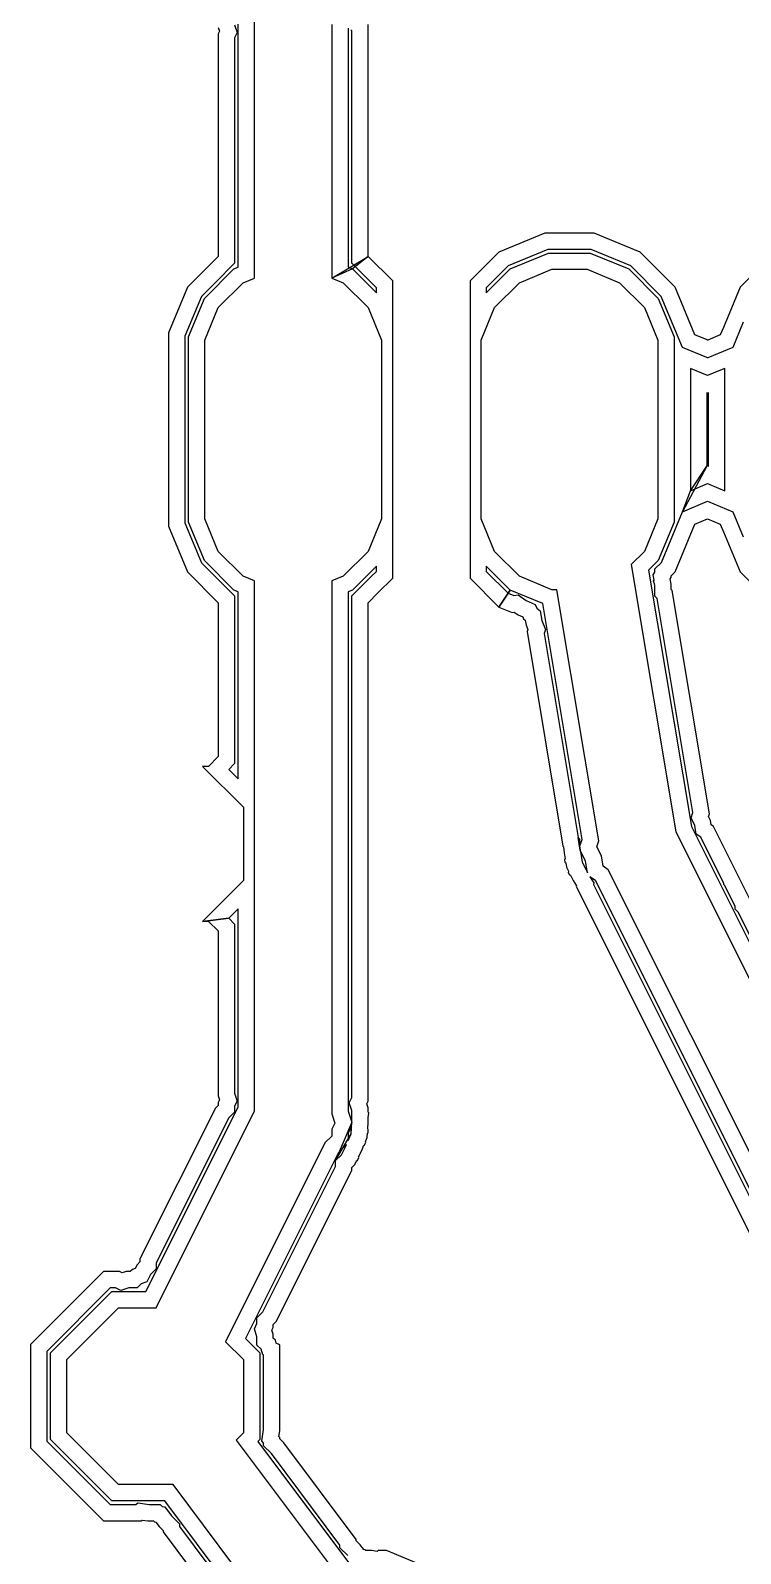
# Model space of a CAD drawing. Extents: x -122 to 0, y 0 to 97.
# Drawn here: x -77.98 to -71.45, y 25.22 to 39.23 of the extents above; entities that cross this region are included whole.
import ezdxf

# ---------------------------------------------------------------- set-up
doc = ezdxf.new("R2010")
doc.units = 0
doc.layers.add('milling', color=1, linetype='CONTINUOUS')

msp = doc.modelspace()

# ---------------------------------------------------------------- linework, layer by layer
at = {"layer": 'milling'}
for p, q in [((-76.2537, 39.2582), (-76.2416, 39.2218)), ((-76.2416, 39.2218), (-76.2537, 39.1976)), ((-76.1037, 39.2827), (-76.0796, 39.2103)), ((-76.0705, 37.053), (-76.0705, 39.288)), ((-75.9205, 36.9528), (-75.9205, 39.3123)), ((-75.2094, 39.286), (-75.2094, 36.9528)), ((-75.0594, 39.2506), (-75.0594, 37.053)), ((-75.0261, 39.2277), (-75.0342, 39.237)), ((-75.0261, 37.3405), (-75.0261, 39.2277)), ((-74.8761, 37.2784), (-74.8761, 39.2837)), ((-76.2537, 39.1976), (-76.2537, 37.1521)), ((-76.0796, 39.2103), (-76.1037, 39.1621)), ((-76.1037, 39.1621), (-76.1037, 37.09)), ((-75.0261, 37.09), (-75.0261, 37.3405)), ((-74.8761, 37.1521), (-74.8761, 37.2784)), ((-73.2528, 37.3663), (-73.674, 37.1919)), ((-72.797, 37.3663), (-73.2528, 37.3663)), ((-72.3758, 37.1919), (-72.797, 37.3663)), ((-76.2537, 37.1521), (-76.3429, 37.0629)), ((-75.2094, 36.9528), (-74.8761, 37.1521)), ((-74.8761, 37.1521), (-75.0196, 37.0365)), ((-74.6505, 36.9265), (-74.8761, 37.1521)), ((-73.674, 37.1919), (-73.9394, 36.9264)), ((-73.2229, 37.2163), (-73.5891, 37.0647)), ((-73.5703, 37.0365), (-73.2165, 37.1831)), ((-72.8269, 37.2163), (-73.2229, 37.2163)), ((-73.2165, 37.1831), (-72.8334, 37.1831)), ((-72.8334, 37.1831), (-72.4796, 37.0365)), ((-72.4607, 37.0647), (-72.8269, 37.2163)), ((-72.0533, 36.8694), (-72.3758, 37.1919)), ((-71.134, 37.1919), (-71.4565, 36.8694)), ((-76.3429, 37.0629), (-76.5365, 36.8694)), ((-76.3811, 36.7657), (-76.1103, 37.0365)), ((-76.1037, 37.09), (-76.2808, 36.9129)), ((-76.1103, 37.0365), (-76.0705, 37.053)), ((-75.0196, 37.0365), (-75.2094, 36.9528)), ((-75.0594, 37.053), (-75.0196, 37.0365)), ((-74.8005, 36.8644), (-75.0261, 37.09)), ((-75.0196, 37.0365), (-74.8005, 36.8173)), ((-73.5891, 37.0647), (-73.7894, 36.8643)), ((-73.7894, 36.8173), (-73.5703, 37.0365)), ((-73.4854, 36.9094), (-73.1867, 37.0331)), ((-73.1867, 37.0331), (-72.8632, 37.0331)), ((-72.8632, 37.0331), (-72.5645, 36.9094)), ((-72.4796, 37.0365), (-72.2088, 36.7657)), ((-72.1806, 36.7845), (-72.4607, 37.0647)), ((-76.5365, 36.8694), (-76.7109, 36.4482)), ((-76.2808, 36.9129), (-76.4093, 36.7845)), ((-76.254, 36.6808), (-76.0254, 36.9094)), ((-76.0254, 36.9094), (-75.9205, 36.9528)), ((-75.2094, 36.9528), (-75.1045, 36.9094)), ((-75.1045, 36.9094), (-74.8759, 36.6808)), ((-74.8005, 36.8173), (-74.8005, 36.8644)), ((-74.6505, 34.1933), (-74.6505, 36.9265)), ((-73.9394, 36.9264), (-73.9394, 34.1934)), ((-73.7894, 36.8643), (-73.7894, 36.8173)), ((-73.714, 36.6808), (-73.4854, 36.9094)), ((-72.5645, 36.9094), (-72.3359, 36.6808)), ((-71.8715, 36.4302), (-72.0533, 36.8694)), ((-71.4565, 36.8694), (-71.6101, 36.4984)), ((-76.4093, 36.7845), (-76.5609, 36.4183)), ((-76.5277, 36.4119), (-76.3811, 36.7657)), ((-72.2088, 36.7657), (-72.0622, 36.4119)), ((-71.9863, 36.3154), (-72.1806, 36.7845)), ((-76.3777, 36.3821), (-76.254, 36.6808)), ((-74.8759, 36.6808), (-74.7522, 36.3821)), ((-73.8377, 36.3821), (-73.714, 36.6808)), ((-72.3359, 36.6808), (-72.2122, 36.3821)), ((-76.7109, 36.4482), (-76.7109, 34.6716)), ((-76.5609, 36.4183), (-76.5609, 34.7015)), ((-71.758, 36.3833), (-71.8715, 36.4302)), ((-71.6382, 36.4302), (-71.7536, 36.3826)), ((-71.6101, 36.4984), (-71.6382, 36.4302)), ((-71.4276, 36.5469), (-71.5234, 36.3154)), ((-76.5277, 34.708), (-76.5277, 36.4119)), ((-76.3777, 34.7378), (-76.3777, 36.3821)), ((-74.7522, 36.3821), (-74.7522, 34.7378)), ((-73.8377, 34.7378), (-73.8377, 36.3821)), ((-72.2122, 36.3821), (-72.2122, 34.7378)), ((-72.0622, 36.4119), (-72.0622, 34.708)), ((-71.7611, 36.2222), (-71.9863, 36.3154)), ((-71.7548, 36.382), (-71.758, 36.3833)), ((-71.7536, 36.3826), (-71.7548, 36.382)), ((-71.5234, 36.3154), (-71.7523, 36.2207)), ((-71.7548, 36.2196), (-71.7611, 36.2222)), ((-71.7523, 36.2207), (-71.7548, 36.2196)), ((-71.7549, 36.0572), (-71.9122, 36.1224)), ((-71.9122, 36.1224), (-71.9122, 34.9974)), ((-71.7548, 36.0573), (-71.7549, 36.0572)), ((-71.7547, 36.0572), (-71.7548, 36.0573)), ((-71.6507, 36.1004), (-71.7547, 36.0572)), ((-71.5977, 36.1223), (-71.6507, 36.1004)), ((-71.5977, 34.9975), (-71.5977, 36.1223)), ((-71.7549, 35.8949), (-71.7622, 35.898)), ((-71.7622, 35.898), (-71.7622, 35.2218)), ((-71.7548, 35.895), (-71.7549, 35.8949)), ((-71.7547, 35.8949), (-71.7548, 35.895)), ((-71.7477, 35.8979), (-71.7547, 35.8949)), ((-71.7477, 35.2219), (-71.7477, 35.8979)), ((-71.7622, 35.2218), (-71.9863, 34.8044)), ((-71.9122, 34.9974), (-71.7622, 35.2218)), ((-71.7622, 35.2218), (-71.7549, 35.2249)), ((-71.7622, 35.2218), (-71.7622, 35.2218)), ((-71.7549, 35.2249), (-71.7548, 35.2249)), ((-71.7548, 35.2249), (-71.7547, 35.2249)), ((-71.7547, 35.2249), (-71.7477, 35.2219)), ((-71.9122, 34.9974), (-71.7549, 35.0626)), ((-71.7549, 35.0626), (-71.7548, 35.0626)), ((-71.7548, 35.0626), (-71.7547, 35.0626)), ((-71.7547, 35.0626), (-71.6561, 35.0217)), ((-71.6561, 35.0217), (-71.5977, 34.9975)), ((-71.9863, 34.8044), (-71.9122, 34.9974)), ((-71.9863, 34.8044), (-71.7549, 34.9002)), ((-71.7549, 34.9002), (-71.5234, 34.8044)), ((-76.254, 34.4391), (-76.3777, 34.7378)), ((-74.7522, 34.7378), (-74.8759, 34.4391)), ((-73.714, 34.4391), (-73.8377, 34.7378)), ((-72.2122, 34.7378), (-72.3359, 34.4391)), ((-72.1803, 34.3359), (-71.9863, 34.8044)), ((-71.8715, 34.6896), (-71.7549, 34.7378)), ((-71.7549, 34.7378), (-71.6382, 34.6896)), ((-71.5234, 34.8044), (-71.4276, 34.5729)), ((-76.7109, 34.6716), (-76.5365, 34.2504)), ((-76.5609, 34.7015), (-76.4093, 34.3353)), ((-76.3811, 34.3542), (-76.5277, 34.708)), ((-72.0622, 34.708), (-72.2088, 34.3542)), ((-72.0529, 34.2514), (-71.8715, 34.6896)), ((-71.6382, 34.6896), (-71.6085, 34.6177)), ((-71.6085, 34.6177), (-71.4565, 34.2504)), ((-76.4093, 34.3353), (-76.1037, 34.0298)), ((-76.1103, 34.0834), (-76.3811, 34.3542)), ((-76.0254, 34.2105), (-76.254, 34.4391)), ((-74.8759, 34.4391), (-75.1045, 34.2105)), ((-73.4854, 34.2105), (-73.714, 34.4391)), ((-72.3359, 34.4391), (-72.4574, 34.3176)), ((-72.4574, 34.3176), (-72.048, 31.861)), ((-72.2088, 34.3542), (-72.2969, 34.2662)), ((-72.2392, 34.2775), (-72.1803, 34.3359)), ((-76.5365, 34.2504), (-76.2537, 33.9677)), ((-75.9205, 34.1671), (-76.0254, 34.2105)), ((-75.1045, 34.2105), (-75.2094, 34.1671)), ((-75.0261, 34.0298), (-74.849, 34.2069)), ((-74.8005, 34.3026), (-75.0196, 34.0834)), ((-74.849, 34.2069), (-74.8005, 34.2554)), ((-74.8005, 34.2554), (-74.8005, 34.3026)), ((-74.7869, 34.0569), (-74.6505, 34.1933)), ((-73.9394, 34.1934), (-73.6739, 33.9279)), ((-73.5703, 34.0834), (-73.7894, 34.3026)), ((-73.7894, 34.3026), (-73.7894, 34.2555)), ((-73.7894, 34.2555), (-73.5891, 34.0551)), ((-73.1867, 34.0868), (-73.4854, 34.2105)), ((-72.2969, 34.2662), (-71.9039, 31.9081)), ((-72.2562, 34.2249), (-72.2393, 34.2485)), ((-72.2476, 34.1734), (-72.2562, 34.2249)), ((-72.2393, 34.2485), (-72.2392, 34.2775)), ((-72.098, 34.1883), (-72.0895, 34.2001)), ((-72.0897, 34.1387), (-72.098, 34.1883)), ((-72.0895, 34.2148), (-72.0539, 34.2501)), ((-72.0895, 34.2001), (-72.0895, 34.2148)), ((-72.0539, 34.2501), (-72.0529, 34.2514)), ((-71.4565, 34.2504), (-71.1737, 33.9677)), ((-76.0705, 34.0669), (-76.1103, 34.0834)), ((-76.0705, 32.3469), (-76.0705, 34.0669)), ((-75.9205, 29.2938), (-75.9205, 34.1671)), ((-75.2094, 34.1671), (-75.2094, 29.2676)), ((-75.0196, 34.0834), (-75.0594, 34.0669)), ((-75.0594, 34.0669), (-75.0594, 29.292)), ((-74.8761, 33.9677), (-74.7869, 34.0569)), ((-73.6739, 33.9279), (-73.5703, 34.0834)), ((-73.5703, 34.0834), (-73.6739, 33.9279)), ((-73.5891, 34.0551), (-73.5355, 34.0329)), ((-73.2706, 33.9593), (-73.5703, 34.0834)), ((-73.5355, 34.0329), (-73.4973, 34.0393)), ((-73.4973, 34.0393), (-73.4234, 33.9864)), ((-73.1399, 34.0868), (-73.1867, 34.0868)), ((-72.7552, 31.7785), (-73.1399, 34.0868)), ((-72.2515, 34.1641), (-72.2476, 34.1734)), ((-72.2424, 34.1421), (-72.2515, 34.1641)), ((-72.2398, 34.1265), (-72.2424, 34.1421)), ((-72.2402, 34.0269), (-72.2398, 34.1265)), ((-72.0899, 34.0885), (-72.0897, 34.1387)), ((-72.0796, 34.0782), (-72.0899, 34.0885)), ((-71.7375, 32.025), (-72.0796, 34.0782)), ((-76.2537, 33.9677), (-76.2537, 33.8414)), ((-76.1037, 34.0298), (-76.1037, 33.7793)), ((-75.0261, 29.4178), (-75.0261, 34.0298)), ((-74.8761, 29.3823), (-74.8761, 33.9677)), ((-73.6739, 33.9279), (-73.5532, 33.8779)), ((-73.4234, 33.9864), (-73.3397, 33.9518)), ((-73.3397, 33.9518), (-73.325, 33.9161)), ((-73.325, 33.9161), (-73.2935, 33.8937)), ((-72.9092, 31.7907), (-73.2706, 33.9593)), ((-72.2198, 34.0064), (-72.2402, 34.0269)), ((-71.8915, 32.0372), (-72.2198, 34.0064)), ((-76.2537, 33.8414), (-76.2537, 32.6779)), ((-76.1037, 33.7793), (-76.1037, 32.7399)), ((-73.5532, 33.8779), (-73.5339, 33.8811)), ((-73.5339, 33.8811), (-73.4965, 33.8544)), ((-73.4965, 33.8544), (-73.4545, 33.837)), ((-73.4545, 33.837), (-73.4472, 33.8191)), ((-73.4472, 33.8191), (-73.4312, 33.8078)), ((-73.4312, 33.8078), (-73.4237, 33.7624)), ((-73.4237, 33.7624), (-73.4063, 33.7204)), ((-73.2935, 33.8937), (-73.2786, 33.8042)), ((-73.2786, 33.8042), (-73.2439, 33.7204)), ((-73.4063, 33.7204), (-73.4137, 33.7026)), ((-73.4137, 33.7026), (-73.0848, 31.7289)), ((-73.2439, 33.7204), (-73.2587, 33.6848)), ((-73.2587, 33.6848), (-72.9457, 31.807)), ((-76.2537, 32.6779), (-76.2536, 32.6778)), ((-76.2536, 32.6778), (-76.2537, 32.6153)), ((-76.1037, 32.7399), (-76.1036, 32.7398)), ((-76.1036, 32.7398), (-76.1037, 32.6158)), ((-76.2537, 32.5517), (-76.3429, 32.4625)), ((-76.2537, 32.6153), (-76.2537, 32.5517)), ((-76.1037, 32.6158), (-76.1037, 32.4896)), ((-76.3431, 32.4624), (-76.3982, 32.4625)), ((-76.3982, 32.4625), (-76.0222, 32.0866)), ((-76.343, 32.4625), (-76.3431, 32.4624)), ((-76.3429, 32.4625), (-76.343, 32.4625)), ((-76.1038, 32.4893), (-76.1585, 32.4349)), ((-76.1585, 32.4349), (-76.0705, 32.3469)), ((-76.1037, 32.4896), (-76.1038, 32.4895)), ((-76.1038, 32.4895), (-76.1038, 32.4893)), ((-76.0222, 32.0866), (-76.0222, 31.4133)), ((-71.9074, 31.9896), (-71.8915, 32.0372)), ((-71.8717, 31.9182), (-71.9074, 31.9896)), ((-71.7454, 32.0011), (-71.7375, 32.025)), ((-71.7275, 31.9654), (-71.7454, 32.0011)), ((-71.7209, 31.9255), (-71.7275, 31.9654)), ((-72.9457, 31.807), (-72.9259, 31.6914)), ((-72.9259, 31.6914), (-72.9457, 31.807)), ((-72.9457, 31.807), (-72.9333, 31.7963)), ((-72.9333, 31.7963), (-72.9288, 31.7321)), ((-72.048, 31.861), (-66.7093, 21.1835)), ((-71.9039, 31.9081), (-66.6165, 21.3335)), ((-71.8586, 31.8396), (-71.8717, 31.9182)), ((-71.8178, 31.8105), (-71.8586, 31.8396)), ((-71.6053, 31.3855), (-71.8178, 31.8105)), ((-71.7002, 31.9108), (-71.7209, 31.9255)), ((-71.3504, 31.2111), (-71.7002, 31.9108)), ((-73.0848, 31.7289), (-73.0786, 31.7236)), ((-73.0786, 31.7236), (-73.0747, 31.6682)), ((-73.0747, 31.6682), (-73.0654, 31.6126)), ((-72.9288, 31.7321), (-72.9092, 31.7907)), ((-72.9259, 31.6914), (-72.9255, 31.6855)), ((-72.8761, 31.5918), (-72.9259, 31.6914)), ((-72.9255, 31.6855), (-72.9212, 31.6601)), ((-72.9212, 31.6601), (-72.921, 31.66)), ((-72.921, 31.66), (-72.9081, 31.5817)), ((-72.7738, 31.7226), (-72.7552, 31.7785)), ((-72.7319, 31.639), (-72.7738, 31.7226)), ((-73.0654, 31.6126), (-73.0702, 31.6059)), ((-73.0702, 31.6059), (-73.0685, 31.5811)), ((-73.0685, 31.5811), (-73.0588, 31.5742)), ((-73.0588, 31.5742), (-73.0523, 31.5346)), ((-73.0523, 31.5346), (-73.0344, 31.499)), ((-72.9081, 31.5817), (-72.8724, 31.5107)), ((-72.8577, 31.4819), (-72.8761, 31.5918)), ((-72.7165, 31.5462), (-72.7319, 31.639)), ((-72.6684, 31.5119), (-72.7165, 31.5462)), ((-76.0222, 31.4133), (-76.3983, 31.0373)), ((-73.0344, 31.499), (-73.0382, 31.4876)), ((-73.0382, 31.4876), (-73.0241, 31.465)), ((-73.0241, 31.465), (-73.0162, 31.4624)), ((-73.0162, 31.4624), (-72.9914, 31.4127)), ((-72.9914, 31.4127), (-72.9616, 31.3651)), ((-72.8724, 31.5107), (-72.8725, 31.5104)), ((-72.8725, 31.5104), (-72.8603, 31.4859)), ((-72.8603, 31.4859), (-72.8577, 31.4819)), ((-72.786, 31.4117), (-72.8364, 31.4476)), ((-72.8364, 31.4476), (-72.8015, 31.3919)), ((-72.8015, 31.3919), (-72.8052, 31.3758)), ((-72.8052, 31.3758), (-67.6893, 21.1438)), ((-67.5295, 20.8987), (-72.786, 31.4117)), ((-67.347, 20.8691), (-72.6684, 31.5119)), ((-71.6047, 31.3768), (-71.6053, 31.3855)), ((-71.5982, 31.3712), (-71.6047, 31.3768)), ((-72.9616, 31.3651), (-72.9635, 31.3569)), ((-72.9635, 31.3569), (-67.8127, 21.0551)), ((-71.5004, 31.1756), (-71.5982, 31.3712)), ((-76.0705, 31.153), (-76.1585, 31.065)), ((-76.0705, 29.3293), (-76.0705, 31.153)), ((-71.5004, 31.1482), (-71.5004, 31.1756)), ((-71.473, 31.1208), (-71.5004, 31.1482)), ((-66.7114, 21.5976), (-71.473, 31.1208)), ((-76.3983, 31.0373), (-76.1585, 31.065)), ((-76.1585, 31.065), (-76.3983, 31.0373)), ((-76.3983, 31.0373), (-76.3431, 31.0374)), ((-76.3431, 31.0374), (-76.343, 31.0373)), ((-76.343, 31.0373), (-76.3429, 31.0373)), ((-76.3429, 31.0373), (-76.2551, 30.9495)), ((-76.1585, 31.065), (-76.1038, 31.0105)), ((-76.1038, 31.0105), (-76.1038, 31.0103)), ((-76.1038, 31.0103), (-76.1037, 31.0102)), ((-76.1037, 31.0102), (-76.1037, 30.8865)), ((-76.2551, 30.9495), (-76.2538, 30.9482)), ((-76.2538, 30.9482), (-76.2537, 30.9481)), ((-76.2537, 30.9481), (-76.2537, 30.8857)), ((-76.2537, 30.8857), (-76.2536, 30.822)), ((-76.2536, 30.822), (-76.2537, 30.8219)), ((-76.2537, 30.8219), (-76.2537, 29.4331)), ((-76.1037, 30.8865), (-76.1036, 30.76)), ((-76.1036, 30.76), (-76.1037, 30.7599)), ((-76.1037, 30.7599), (-76.1037, 29.4576)), ((-76.2537, 29.4331), (-76.2416, 29.3967)), ((-76.1037, 29.4576), (-76.0796, 29.3852)), ((-75.0502, 29.3696), (-75.0261, 29.4178)), ((-76.2809, 29.3181), (-76.9738, 27.9323)), ((-76.9188, 27.6327), (-76.0705, 29.3293)), ((-76.8261, 27.4827), (-75.9205, 29.2938)), ((-76.2537, 29.3453), (-76.2809, 29.3181)), ((-76.2416, 29.3967), (-76.2537, 29.3725)), ((-76.2537, 29.3725), (-76.2537, 29.3453)), ((-76.1037, 29.2832), (-76.1575, 29.2294)), ((-76.0796, 29.3852), (-76.1037, 29.337)), ((-76.1037, 29.337), (-76.1037, 29.2832)), ((-75.0594, 29.292), (-75.0261, 29.1919)), ((-75.0261, 29.2973), (-75.0502, 29.3696)), ((-75.0261, 29.1919), (-75.0261, 29.2973)), ((-74.8882, 29.3581), (-74.8761, 29.3823)), ((-74.8761, 29.3217), (-74.8882, 29.3581)), ((-74.8761, 29.2832), (-74.8761, 29.3217)), ((-74.8697, 29.2768), (-74.8761, 29.2832)), ((-74.8717, 29.248), (-74.8697, 29.2768)), ((-76.1575, 29.2294), (-76.8238, 27.8968)), ((-75.2094, 29.2676), (-75.1811, 29.1826)), ((-75.1811, 29.1826), (-75.2094, 29.1261)), ((-75.0261, 29.1919), (-75.176, 28.8368)), ((-75.0289, 29.1517), (-75.0594, 29.0906)), ((-75.0337, 29.0845), (-75.0261, 29.1919)), ((-75.0337, 29.0845), (-75.0289, 29.1517)), ((-75.0261, 29.1919), (-75.0261, 29.1919)), ((-74.8802, 29.1284), (-74.8761, 29.1863)), ((-74.8761, 29.2437), (-74.8717, 29.248)), ((-74.8761, 29.1863), (-74.8761, 29.2437)), ((-75.2728, 28.9992), (-76.1869, 27.1712)), ((-75.2094, 29.0626), (-75.2728, 28.9992)), ((-75.2094, 29.1261), (-75.2094, 29.0626)), ((-75.176, 28.8368), (-75.0337, 29.0845)), ((-75.0594, 29.0906), (-75.0594, 29.0222)), ((-75.0594, 29.0222), (-75.0337, 29.0845)), ((-74.9097, 28.98), (-74.8969, 29.0056)), ((-74.9004, 29.014), (-74.8857, 29.0495)), ((-74.8969, 29.0056), (-74.9004, 29.014)), ((-74.8857, 29.0495), (-74.883, 29.0879)), ((-74.883, 29.0879), (-74.8761, 29.0938)), ((-74.8761, 29.1237), (-74.8802, 29.1284)), ((-74.8761, 29.0938), (-74.8761, 29.1237)), ((-75.1495, 28.9105), (-76.0044, 27.2008)), ((-75.176, 28.8368), (-75.1222, 28.8906)), ((-75.0749, 28.9851), (-75.1495, 28.9105)), ((-75.1222, 28.8906), (-75.0881, 28.9588)), ((-75.0881, 28.9588), (-75.0749, 28.9851)), ((-74.9729, 28.839), (-74.9614, 28.8668)), ((-74.9634, 28.8727), (-74.9379, 28.9236)), ((-74.9614, 28.8668), (-74.9634, 28.8727)), ((-74.9379, 28.9236), (-74.9156, 28.9776)), ((-74.9156, 28.9776), (-74.9097, 28.98)), ((-75.8445, 27.446), (-75.176, 28.783)), ((-75.7211, 27.3573), (-75.026, 28.7475)), ((-75.176, 28.783), (-75.176, 28.8368)), ((-75.026, 28.7747), (-74.9988, 28.8019)), ((-75.026, 28.7475), (-75.026, 28.7747)), ((-74.9988, 28.8019), (-74.9817, 28.8361)), ((-74.9817, 28.8361), (-74.9729, 28.839)), ((-77.001, 27.8779), (-77.0181, 27.8437)), ((-76.9738, 27.9051), (-77.001, 27.8779)), ((-76.9738, 27.9323), (-76.9738, 27.9051)), ((-76.8238, 27.8968), (-76.8238, 27.843)), ((-77.3095, 27.8159), (-77.9809, 27.1445)), ((-77.1621, 27.8159), (-77.3095, 27.8159)), ((-77.1379, 27.8038), (-77.1621, 27.8159)), ((-77.1015, 27.8159), (-77.1379, 27.8038)), ((-77.063, 27.8159), (-77.1015, 27.8159)), ((-77.0438, 27.8352), (-77.063, 27.8159)), ((-77.0181, 27.8437), (-77.0438, 27.8352)), ((-76.8776, 27.7892), (-76.9117, 27.721)), ((-76.8238, 27.843), (-76.8776, 27.7892)), ((-77.2474, 27.6659), (-77.8309, 27.0824)), ((-77.7977, 27.0687), (-77.2337, 27.6327)), ((-77.1976, 27.6659), (-77.2474, 27.6659)), ((-77.2337, 27.6327), (-76.9188, 27.6327)), ((-77.1494, 27.6418), (-77.1976, 27.6659)), ((-77.077, 27.6659), (-77.1494, 27.6418)), ((-77.0009, 27.6659), (-77.077, 27.6659)), ((-76.9629, 27.704), (-77.0009, 27.6659)), ((-76.9117, 27.721), (-76.9629, 27.704)), ((-77.6477, 27.0066), (-77.1716, 27.4827)), ((-77.1716, 27.4827), (-76.8261, 27.4827)), ((-75.9224, 27.2902), (-75.8983, 27.3382)), ((-75.8984, 27.392), (-75.8445, 27.446)), ((-75.8983, 27.3382), (-75.8984, 27.392)), ((-75.7484, 27.33), (-75.7211, 27.3573)), ((-75.7483, 27.3027), (-75.7484, 27.33)), ((-76.0044, 27.2008), (-75.8722, 27.0687)), ((-75.8982, 27.2177), (-75.9224, 27.2902)), ((-75.8982, 27.1414), (-75.8982, 27.2177)), ((-75.7604, 27.2787), (-75.7483, 27.3027)), ((-75.7482, 27.2422), (-75.7604, 27.2787)), ((-75.7482, 27.2037), (-75.7482, 27.2422)), ((-75.729, 27.1846), (-75.7482, 27.2037)), ((-75.7205, 27.1589), (-75.729, 27.1846)), ((-77.9809, 27.1445), (-77.9809, 26.1953)), ((-77.8309, 27.0824), (-77.8309, 26.2574)), ((-77.7977, 26.2712), (-77.7977, 27.0687)), ((-76.1869, 27.1712), (-76.0222, 27.0066)), ((-75.8602, 27.1035), (-75.8982, 27.1414)), ((-75.8722, 27.0687), (-75.8722, 26.2712)), ((-75.8432, 27.0525), (-75.8602, 27.1035)), ((-75.8389, 27.0504), (-75.8432, 27.0525)), ((-75.8389, 26.3622), (-75.8389, 27.0504)), ((-75.6889, 27.1431), (-75.7205, 27.1589)), ((-75.6889, 26.3512), (-75.6889, 27.1431)), ((-77.6477, 26.3333), (-77.6477, 27.0066)), ((-76.0222, 27.0066), (-76.0222, 26.3333)), ((-77.1716, 25.8572), (-77.6477, 26.3333)), ((-76.0222, 26.3333), (-76.0885, 26.2671)), ((-75.8536, 26.2595), (-75.8389, 26.3622)), ((-75.6963, 26.2998), (-75.6889, 26.3512)), ((-77.9809, 26.1953), (-77.3095, 25.5239)), ((-77.8309, 26.2574), (-77.2474, 25.6739)), ((-77.2337, 25.7072), (-77.7977, 26.2712)), ((-76.0885, 26.2671), (-75.076, 24.9173)), ((-75.8722, 26.2712), (-75.8904, 26.2531)), ((-75.8904, 26.2531), (-75.0011, 25.0673)), ((-75.8389, 26.24), (-75.8536, 26.2595)), ((-75.8389, 26.2155), (-75.8389, 26.24)), ((-75.7655, 26.1422), (-75.8389, 26.2155)), ((-75.6889, 26.29), (-75.6963, 26.2998)), ((-75.6889, 26.2776), (-75.6889, 26.29)), ((-75.6517, 26.2404), (-75.6889, 26.2776)), ((-74.9855, 25.3521), (-75.6517, 26.2404)), ((-75.1355, 25.3021), (-75.7655, 26.1422)), ((-76.6698, 25.8572), (-77.1716, 25.8572)), ((-75.637, 24.4802), (-76.6698, 25.8572)), ((-77.2474, 25.6739), (-77.0135, 25.6739)), ((-76.7448, 25.7072), (-77.2337, 25.7072)), ((-77.0135, 25.6739), (-76.9939, 25.6886)), ((-76.9939, 25.6886), (-76.8909, 25.6739)), ((-76.8909, 25.6739), (-76.7874, 25.6739)), ((-76.7874, 25.6739), (-76.7702, 25.6566)), ((-76.7702, 25.6566), (-76.7459, 25.6532)), ((-76.7459, 25.6532), (-76.6835, 25.5699)), ((-75.8083, 24.4586), (-76.7448, 25.7072)), ((-77.3095, 25.5239), (-76.9634, 25.5239)), ((-76.9634, 25.5239), (-76.9536, 25.5313)), ((-76.9536, 25.5313), (-76.9016, 25.5239)), ((-76.9016, 25.5239), (-76.8495, 25.5239)), ((-76.8495, 25.5239), (-76.8409, 25.5152)), ((-76.8409, 25.5152), (-76.8286, 25.5135)), ((-76.8286, 25.5135), (-76.7971, 25.4715)), ((-76.6835, 25.5699), (-76.6103, 25.4968)), ((-76.6103, 25.4968), (-76.6103, 25.4724)), ((-76.7971, 25.4715), (-76.7603, 25.4347)), ((-76.7603, 25.4347), (-76.7603, 25.4224)), ((-76.7603, 25.4224), (-76.0946, 24.5348)), ((-76.6103, 25.4724), (-75.9991, 24.6575)), ((-74.9855, 25.3397), (-74.9855, 25.3521)), ((-75.1355, 25.2776), (-75.1355, 25.3021)), ((-75.0622, 25.2044), (-75.1355, 25.2776)), ((-74.9483, 25.3026), (-74.9855, 25.3397)), ((-74.9172, 25.261), (-74.9483, 25.3026)), ((-74.905, 25.2593), (-74.9172, 25.261)), ((-74.8963, 25.2505), (-74.905, 25.2593)), ((-74.8439, 25.2505), (-74.8963, 25.2505)), ((-74.7922, 25.2431), (-74.8439, 25.2505)), ((-74.7824, 25.2505), (-74.7922, 25.2431)), ((-74.707, 25.2505), (-74.7824, 25.2505)), ((-74.2952, 25.08), (-74.707, 25.2505))]:
    msp.add_line(p, q, dxfattribs=at)

doc.saveas('drawing.dxf')
